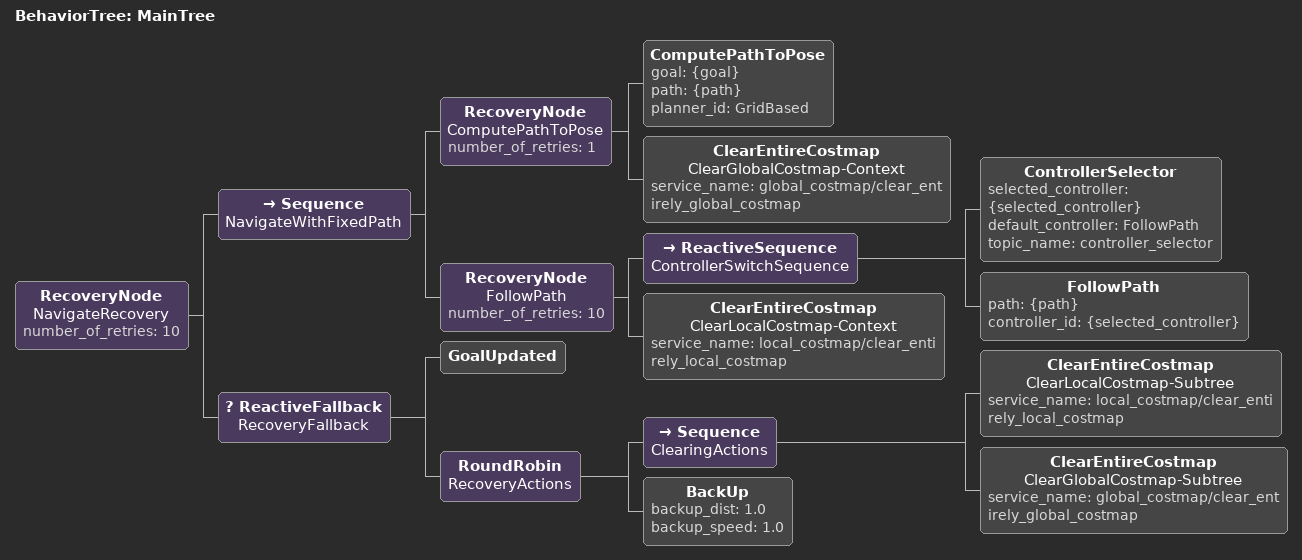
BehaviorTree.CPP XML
<?xml version="1.0" encoding="UTF-8"?>
<!--
  navigate_to_pose_no_replanning.xml
  远距离使用 MPPI (FollowPath)，接近目标 1.0m 内切换到 PID Pursuit (PreciseApproach)
-->
<root BTCPP_format="3"
      main_tree_to_execute="MainTree">
  <BehaviorTree ID="MainTree">
    <RecoveryNode name="NavigateRecovery"
                  number_of_retries="10">
      <Sequence name="NavigateWithFixedPath">
        <!-- 只在开始时规划一次，不循环重规划 -->
        <RecoveryNode name="ComputePathToPose"
                      number_of_retries="1">
          <ComputePathToPose goal="{goal}"
                             path="{path}"
                             planner_id="GridBased"/>
          <ClearEntireCostmap name="ClearGlobalCostmap-Context"
                              service_name="global_costmap/clear_entirely_global_costmap"/>
        </RecoveryNode>

        <!-- 根据距离目标的远近切换控制器 -->
        <RecoveryNode name="FollowPath"
                      number_of_retries="10">
          <ReactiveSequence name="ControllerSwitchSequence">
            <!-- 离目标 > 1.0m 时选择 MPPI，否则选择 PreciseApproach -->
            <ControllerSelector selected_controller="{selected_controller}"
                                default_controller="FollowPath"
                                topic_name="controller_selector"/>
            <FollowPath path="{path}"
                        controller_id="{selected_controller}"/>
          </ReactiveSequence>
          <ClearEntireCostmap name="ClearLocalCostmap-Context"
                              service_name="local_costmap/clear_entirely_local_costmap"/>
        </RecoveryNode>
      </Sequence>
      <ReactiveFallback name="RecoveryFallback">
        <GoalUpdated/>
        <RoundRobin name="RecoveryActions">
          <Sequence name="ClearingActions">
            <ClearEntireCostmap name="ClearLocalCostmap-Subtree"
                                service_name="local_costmap/clear_entirely_local_costmap"/>
            <ClearEntireCostmap name="ClearGlobalCostmap-Subtree"
                                service_name="global_costmap/clear_entirely_global_costmap"/>
          </Sequence>
          <BackUp backup_dist="1.0"
                  backup_speed="1.0"/>
        </RoundRobin>
      </ReactiveFallback>
    </RecoveryNode>
  </BehaviorTree>
</root>
